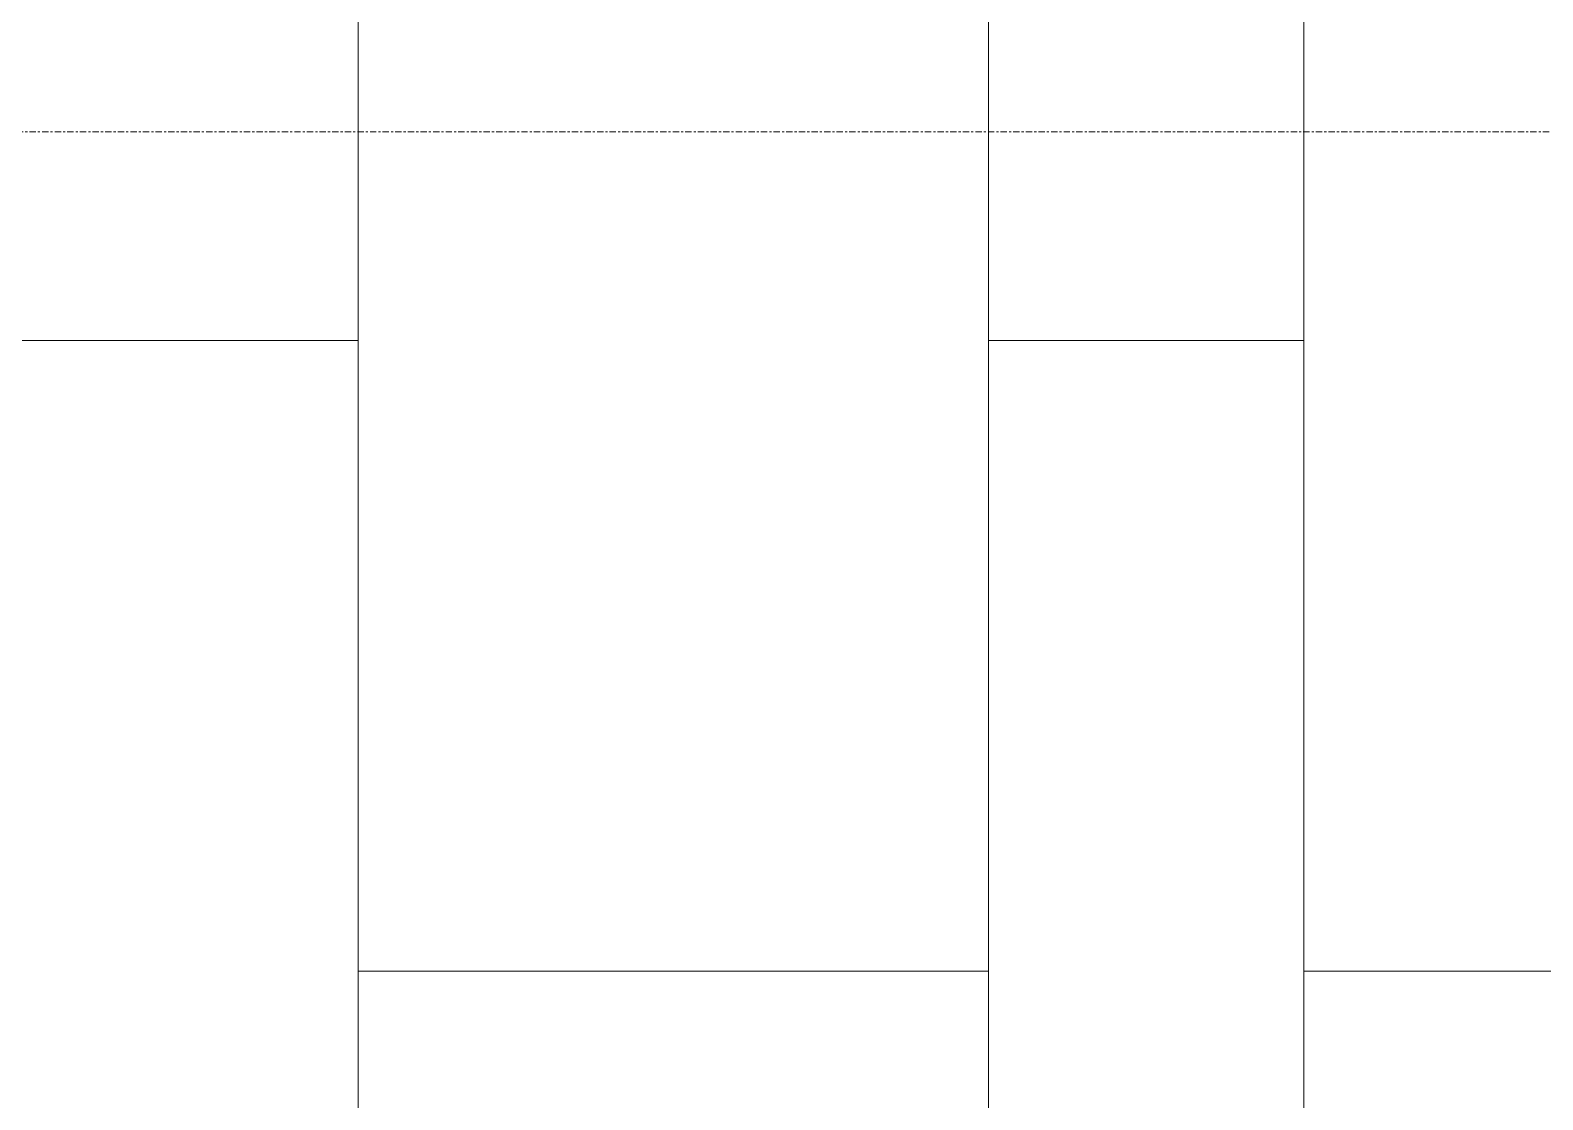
# Model space of a CAD drawing. Header units: millimetres. Extents: x -4612930 to -4329258, y -1064 to 30311.
# Drawn here: x -4382132 to -4379254, y 13359 to 15393 of the extents above; entities that cross this region are included whole.
import ezdxf

# ---------------------------------------------------------------- set-up
doc = ezdxf.new("R2010")
doc.units = ezdxf.units.MM
doc.linetypes.add('AEC_Center', pattern=[24, 12, -4, 4, -4])
doc.layers.add('A-FLOR-LEVL', color=51, linetype='Continuous', lineweight=5)
doc.layers.add('A-WALL-PATT', color=111, linetype='Continuous', lineweight=5)

msp = doc.modelspace()

# ---------------------------------------------------------------- hatches: boundary and pattern name
at = {"layer": 'A-WALL-PATT'}
h = msp.add_hatch(dxfattribs=at)
h.set_pattern_fill('FP_252', color=256, style=0, pattern_type=2)
h.set_pattern_definition([(90, (-4347911.6, 7600), (-6000, 4e-13), [1200, -1200]), (90, (-4346711.6, 7600), (-6000, 4e-13), [1200, -1200]), (90, (-4345511.6, 7600), (-6000, 4e-13), [1200, -1200]), (90, (-4346711.6, 8800), (-6000, 4e-13), [1200, -1200]), (90, (-4345511.6, 8800), (-6000, 4e-13), [1200, -1200]), (180, (-4346711.6, 8800), (-3e-13, -2400), [1200, -4800]), (180, (-4345511.6, 10000), (-3e-13, -2400), [1200, -4800]), (90, (-4345511.6, 7600), (-6000, 4e-13), [1200, -1200]), (90, (-4344311.6, 7600), (-6000, 4e-13), [1200, -1200]), (90, (-4343711.6, 7600), (-6000, 4e-13), [1200, -1200]), (90, (-4344311.6, 8800), (-6000, 4e-13), [1200, -1200]), (90, (-4343711.6, 8800), (-6000, 4e-13), [1200, -1200]), (180, (-4344311.6, 8800), (-3e-13, -2400), [1200, -4800]), (180, (-4343711.6, 10000), (-3e-13, -2400), [600, -5400]), (90, (-4348511.6, 7600), (-6000, 4e-13), [1200, -1200]), (90, (-4347911.6, 7600), (-6000, 4e-13), [1200, -1200]), (90, (-4348511.6, 8800), (-6000, 4e-13), [1200, -1200]), (90, (-4347911.6, 8800), (-6000, 4e-13), [1200, -1200]), (180, (-4348511.6, 8800), (-3e-13, -2400), [1200, -4800]), (180, (-4347911.6, 10000), (-3e-13, -2400), [600, -5400]), (90, (-4347911.6, 7600), (-6000, 4e-13), [1200, -1200]), (90, (-4349711.6, 7600), (-6000, 4e-13), [1200, -1200])])
h.paths.add_polyline_path([(-4384373.9, 7600), (-4349711.6, 7600), (-4349713.9, 15692.6), (-4366552.6, 17165.7), (-4366552.7, 17165.8), (-4366622.4, 17170.9), (-4384373.9, 15617.8), (-4384373.9, 7779.9)])
h.paths.add_polyline_path([(-4352856.7, 7650), (-4353856.7, 7650), (-4353887.6, 7654.9), (-4353915.4, 7669.1), (-4353937.6, 7691.2), (-4353951.8, 7719.1), (-4353956.7, 7750), (-4353956.7, 8750), (-4353951.8, 8780.9), (-4353937.6, 8808.8), (-4353915.4, 8830.9), (-4353887.6, 8845.1), (-4353856.5, 8850), (-4352856.7, 8850), (-4352825.8, 8845.1), (-4352797.9, 8830.9), (-4352775.8, 8808.8), (-4352761.6, 8780.9), (-4352756.7, 8750), (-4352756.7, 7750), (-4352761.6, 7719.1), (-4352775.8, 7691.2), (-4352797.9, 7669.1), (-4352825.8, 7654.9)])
h.paths.add_polyline_path([(-4361356.7, 7650), (-4362356.7, 7650), (-4362387.6, 7654.9), (-4362415.4, 7669.1), (-4362437.6, 7691.2), (-4362451.8, 7719.1), (-4362456.7, 7750), (-4362456.7, 8750), (-4362451.8, 8780.9), (-4362437.6, 8808.8), (-4362415.4, 8830.9), (-4362387.6, 8845.1), (-4362356.7, 8850), (-4361356.7, 8850), (-4361325.8, 8845.1), (-4361297.9, 8830.9), (-4361275.8, 8808.8), (-4361261.6, 8780.9), (-4361256.7, 8750), (-4361256.7, 7750), (-4361261.6, 7719.1), (-4361275.8, 7691.2), (-4361297.9, 7669.1), (-4361325.8, 7654.9)])

# ---------------------------------------------------------------- linework, layer by layer
at = {"layer": 'A-FLOR-LEVL', "linetype": 'AEC_Center'}
msp.add_line((-4463061.5, 15200), (-4329258.3, 15200), dxfattribs=at)

doc.saveas('drawing.dxf')
